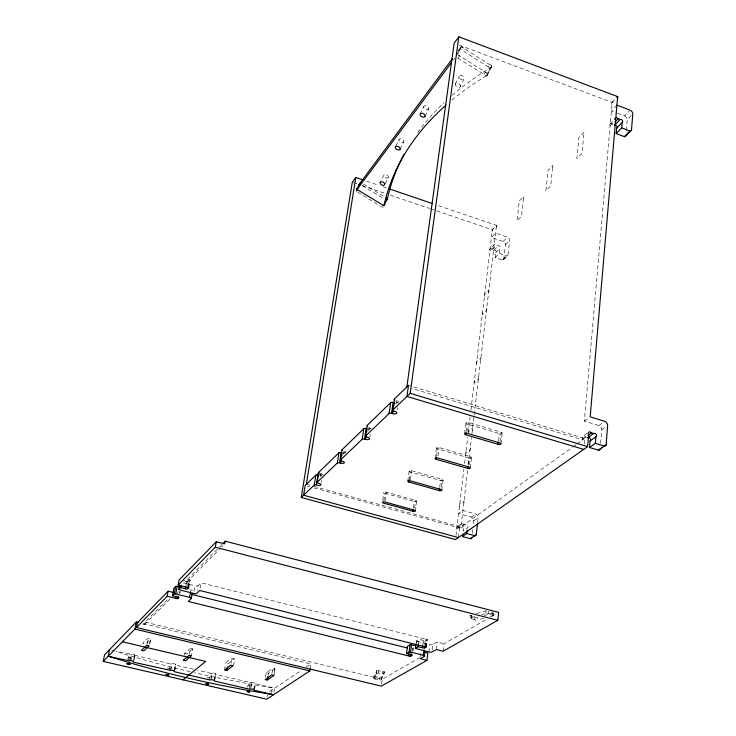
<?xml version="1.0" encoding="UTF-8"?>
<svg xmlns="http://www.w3.org/2000/svg" width="736" height="736" viewBox="0 0 736 736"><rect width="100%" height="100%" fill="white"/><g stroke="black" fill="none" stroke-linecap="round" stroke-linejoin="round"><path stroke-width="0.55" stroke-dasharray="3.68 2.76" d="M490.056 616.492L493.442 615.526L487.02 613.116L481.62 614.652M493.442 615.646L493.626 612.766M600.613 443.339L601.726 429.76A3.984 3.211 53.3 0 0 598.819 425.555L584.356 421.112L610.116 125.801A1.831 1.362 45.5 0 1 610.3 123.676A1.886 0.653 -68.7 0 1 610.484 121.55L612.159 102.424L617.633 96.6M626.345 130.419L627.219 119.692L632.794 113.97M134.596 654.856L133.06 661.82L134.541 654.976A1.766 0.478 10.2 0 0 133.262 654.184A1.766 0.478 10.2 0 0 131.164 654.184L115.911 651.112M188.03 587.852L189.097 580.98L190.238 580.198L187.45 579.342L186.972 581.909L185.003 581.422M587.208 433.292L583.032 436.301A2.006 1.628 53.3 0 0 582.811 438.849L582.719 439.898L412.381 388.562M584.191 443.946L584.66 438.518L409.584 385.673M488.594 613.695L488.87 611.055M491.961 614.983L492.246 612.352L490.562 611.699M492.246 615.922L492.439 613.281L493.727 613.014M500.029 441.885L501.096 432.188L468.712 422.538A2.006 0.865 6.6 0 0 466.063 422.712A2.006 0.865 6.6 0 0 467.029 423.964L499.358 433.578A1.996 0.856 6.1 0 0 502.007 433.412A1.996 0.856 6.1 0 0 501.096 432.188M501.032 443.762L502.21 432.998M485.824 613.474L486.11 610.751M474.996 617.191C481.97 617.026 473.487 624.79 474.996 617.164L470.175 615.351L470.994 614.965M498.52 441.103L499.358 433.578M477.673 522.174L478.179 517.647A3.432 2.935 54 0 0 475.704 513.995L462.907 510.398L458.629 513.544L471.362 517.114A3.413 2.916 54 0 1 473.828 520.748L473.055 527.51M503.792 259.256L507.996 254.996L509.643 240.46A3.183 2.512 45.3 0 0 507.343 237.13L495.586 233.128L491.455 237.489L503.166 241.454A3.165 2.502 45.3 0 1 505.448 244.766L503.792 259.256A1.582 1.26 45.6 0 1 502.366 260.056L495.107 257.637L495.678 252.779A1.592 1.26 45.2 0 0 495.908 250.866A1.592 1.26 45.2 0 0 493.893 250.194L492.108 249.596A1.592 1.26 45.1 0 0 490.093 248.915A1.601 0.506 -71.2 0 1 490.323 247.011L492.366 229.77L496.496 225.382L436.972 205.123M474.711 619.767L469.973 618.084L470.166 615.241M469.872 617.844L471.123 617.587L471.417 614.974M471.353 618.498L471.647 615.894M472.411 533.14L472.926 528.632M495.107 257.637L499.284 253.368L499.845 248.492A1.592 1.27 45.2 0 0 500.066 246.569A1.592 1.27 45.2 0 0 498.051 245.888L496.257 245.29A1.601 1.27 45.1 0 0 494.233 244.61L489.808 249.154M458.39 537.574L459.522 528.016L572.516 447.194M468.087 464.186L468.823 457.939A1.914 0.791 6.6 0 0 471.353 457.801A1.914 0.791 6.6 0 0 470.433 456.66L439.107 447.543A1.932 0.8 7.2 0 0 436.577 447.69A1.932 0.8 7.2 0 0 437.543 448.85L468.823 457.939M467.599 470.589L461.592 521.576A1.72 0.607 -74.6 0 1 461.325 523.811A1.73 1.481 54.1 0 0 461.058 526.056L460.957 526.994L312.975 486.156M468.271 464.904L471.482 437.607M471.951 433.651L474.03 415.996M474.168 414.865L494.003 246.532A1.601 1.27 45.1 0 1 494.233 244.61A1.61 0.506 -71.2 0 0 494.454 242.687L496.496 225.382A1.61 0.506 -71 0 0 495.521 226.421M469.458 464.996L470.433 456.66M470.286 468.041L471.509 457.617M464.609 433.725L465.906 422.915M466.127 431.517L467.029 423.964M467.682 431.195L468.712 422.538M456.026 535.403L456.78 529.129A1.72 1.472 54.1 0 1 457.038 526.893A1.711 0.598 -74.6 0 1 457.304 524.667L463.901 469.191M464.582 463.505L467.71 437.156M468.225 432.796L470.12 416.88M470.93 410.053L489.863 250.838A1.592 1.26 45.1 0 1 490.093 248.915A1.601 0.506 -71.2 0 0 491.059 247.912M443.127 651.213L444.01 643.77L486.735 619.234M432.225 649.86L432.869 644.57L437.212 642.059L444.01 643.77M436.31 649.511L437.212 642.059M424.801 644.442L425.463 639.106L201.13 582.783L198.039 585.773L197.23 590.143M425.058 646.898L425.758 640.348L427.23 639.694L425.463 639.106M425.491 647.422L426.411 639.97M426.227 646.99L427.147 639.529M426.319 647.156L427.23 639.694M428.876 651.986L429.787 644.58A2.594 0.791 7.2 0 0 432.869 644.57M418.425 644.616L419.088 639.299L424.405 640.734L425.758 640.348M439.705 487.232L440.542 480.507A1.849 0.736 7.1 0 0 442.962 480.387A1.849 0.736 7.1 0 0 442.042 479.32L411.7 470.681A1.858 0.745 7.6 0 0 409.28 470.801A1.858 0.745 7.6 0 0 410.256 471.896L440.542 480.507M441.057 487.177L442.042 479.32M420.523 656.604L421.167 651.388M441.848 490.314L443.1 480.222M422.823 644.616L423.347 640.366M436.623 456.173L437.543 448.85M412.224 651.286L413.062 647.57M413.025 651.029L413.42 647.882M438.04 455.915L439.107 447.543M416.162 643.08L416.493 640.863L419.088 639.299M416.843 643.531L417.11 641.406L416.493 640.863M435.105 458.335L436.43 447.874M413.42 507.987L414.276 501.464A1.776 0.681 7.5 0 0 416.594 501.363A1.776 0.681 7.5 0 0 415.674 500.36L386.262 492.154A1.785 0.69 7.9 0 0 383.944 492.264A1.785 0.69 7.9 0 0 384.919 493.286L414.276 501.464M414.672 507.978L415.674 500.36M415.444 510.996L416.723 501.207M381.524 679.806L381.579 677.295L384.468 671.784L376.694 670.496L376.528 673.201L373.805 678.785L381.248 680.018L381.625 677.313M407.799 481.114L409.152 470.976M376.271 672.98L382.223 673.624L382.536 671.296M381.552 684.158L382.214 679.245L419.916 657.598M409.207 479.771L410.256 471.896M381.266 679.595L383.695 674.351L384.008 672.023M383.695 674.351L384.468 671.784M410.495 479.697L411.7 470.681M375.645 679.172L375.958 676.872L381.828 677.506M376.528 673.201L376.584 670.662M378.414 673.008L378.727 670.689M379.408 679.779L379.721 677.479M373.732 678.693L374.063 676.31L376.841 670.873M374.182 678.463L374.495 676.163M396.023 403.806L396.327 401.626M382.757 500.075L383.824 492.43M383.852 500.931L384.919 493.286M397.256 409.805L397.56 407.624M385.038 500.903L386.262 492.154M368.644 430.992L369.27 426.77A2.935 1.242 8.4 0 1 371.073 427.966M369.849 436.733L370.153 434.626M310.141 668.923L310.896 663.973L142.986 623.604M343.638 454.094L343.951 452.051M321.319 482.558L321.669 480.36M320.252 476.818L320.767 473.515L319.783 473.239M273.82 692.576L274.528 688.206L255.364 683.726L253.902 682.419L250.277 682.539L215.979 674.516L215.473 673.909A1.73 0.46 9.4 0 0 214.314 673.155A1.73 0.46 9.4 0 0 212.198 673.146L210.827 679.908M267.067 697.038L267.416 694.876M271.915 673.753L272.835 668.076L274.822 668.251L274.022 675.335M274.326 673.146L275.117 668.527M271.51 693.174L272.394 687.709A387.633 128.322 9 0 1 194.442 672.686M265.457 677.276L266.248 672.713L272.835 668.076M268.079 675.482L268.447 673.238L275.062 668.61M253.672 689.926L254.794 683.302M253.984 689.632L255.07 683.054M254.546 689.227L255.456 683.744M247.738 687.194C247.167 681.214 255.659 687.958 248.096 685.014M249.173 689.117L250.277 682.539M250.829 686.936L251.565 682.548M250.672 688.988L251.767 682.401M233.073 665.657C237.737 654.608 230.414 657.846 225.731 663.219C228.942 665.611 231.674 659.631 234.26 658.812M173.889 671.342L175.324 664.516A1.748 0.469 9.8 0 0 174.11 663.743A1.748 0.469 9.8 0 0 171.994 663.743L170.54 663.89L134.375 655.187M224.554 669.99L225.777 663.145M231.104 663.246L231.95 658.361M209.539 679.898L210.717 673.284L197.69 670.238M211.02 679.76L212.198 673.146M214.093 680.717L215.28 674.056M214.305 680.524L215.538 673.799M215.206 678.923L215.979 674.516M200.109 588.276L201.13 582.783M189.299 654.378L190.394 648.48L192.574 648.747L191.461 655.822M194 591.302L195.012 585.838A2.732 0.865 10 0 0 198.039 585.773M184.258 655.445L184.662 653.421L190.394 648.48M170.559 670.542L171.819 663.89M170.743 670.395L171.994 663.743M186.972 586.141L188.223 579.536M188.057 586.472L189.097 580.98M188.517 586.022L189.548 580.52M188.793 587.981L190.238 580.281M174.073 671.168L175.38 664.406M175.058 669.567L175.886 665.142L175.14 664.746M190.606 591.946L191.01 589.775A2.705 0.837 10 0 1 192.685 590.999M179.225 593.52L179.63 591.358M179.888 593.29L180.302 591.128M169.28 670.542L170.54 663.89M185.904 585.433L186.732 581.035L182.988 580.097M177.698 593.648L178.103 591.486M149.518 643.926C153.852 634.708 145.139 638.609 142.876 643.531C145.664 646.208 148.497 640.081 150.484 638.986L149.169 645.822M146.988 644.359L148.148 638.434M134.274 660.072L135.157 655.61M142.563 624.027L144.633 624.524L145.102 622.15L169.133 597.862M127.797 659.272L128.322 656.944A1.757 0.469 10.2 0 1 130.051 656.908L130.493 657A1.757 0.469 10.2 0 1 131.689 657.671L131.247 659.888M128.386 661.029L129.72 654.341M129.665 661.029L130.999 654.341M129.83 660.873L131.164 654.184M189.272 581.219L186.806 581.09M451.904 100.078A482.77 285.292 13.4 0 1 486.386 75.808L491.731 65.936L491.114 65.081L489.514 64.538L487.904 66.599L461.987 50.204C459.457 46.258 457.709 51.851 457.222 53.912M486.386 75.808L491.731 65.936L461.316 46.681L458.997 49.156M460.359 86.462A2.778 1.868 27.5 0 0 459.154 83.913L458.519 83.554A2.778 1.868 27.5 0 0 455.437 83.932A2.778 1.868 27.5 0 0 456.532 86.692L457.157 87.05A2.778 1.868 27.5 0 0 460.092 86.876L464.094 78.743A2.769 1.877 27.6 0 0 462.907 76.194L462.282 75.836A2.769 1.877 27.6 0 0 459.19 76.213A2.769 1.877 27.6 0 0 460.276 78.982L460.902 79.341A2.769 1.877 27.6 0 0 463.836 79.157L464.094 78.743M455.326 84.152L459.08 76.434M457.958 53.498L461.316 46.681L463.551 48.098L461.987 50.204M424.985 116.334L428.711 108.79A2.668 1.748 28 0 0 427.506 106.37L426.898 106.021A2.668 1.748 28 0 0 423.964 106.352A2.668 1.748 28 0 0 425.077 108.974L425.675 109.324A2.668 1.748 28 0 0 428.472 109.176L428.711 108.79M400.09 149.187L403.76 141.8A2.585 1.628 28 0 0 402.555 139.509L401.966 139.178A2.585 1.628 28 0 0 399.17 139.454A2.585 1.628 28 0 0 400.283 141.938L400.862 142.269A2.585 1.628 28 0 0 403.53 142.168L403.76 141.8M385.14 183.706L388.277 177.385A2.493 1.518 27.7 0 0 387.099 175.214L386.529 174.901A2.493 1.518 27.7 0 0 383.971 174.966L380.162 182.528M420.127 114.098L423.862 106.564M395.858 146.105L399.078 139.647M184.662 653.421L186.935 653.954L192.731 648.94M491.703 65.844L491.795 67.077L489.33 69.819L490.176 69.129L490.084 67.905L487.904 66.599M487.131 75.431C491.298 66.01 487.692 80.334 484.159 74.41L457.369 57.914M460.561 47.049L460.414 48.502L458.85 50.609M388.277 177.385L388.065 177.716A2.493 1.518 27.7 0 1 385.508 177.781L384.937 177.468A2.493 1.518 27.7 0 1 383.76 175.306M131.689 657.671L131.615 657.782A1.757 0.469 10.2 0 1 129.656 657.782A1.757 0.469 10.2 0 1 128.239 657.055M457.893 51.281L461.316 46.681M453.385 59.975L454.747 58.144M458.151 57.988L459.715 55.89L458.096 55.338M266.193 672.796L268.447 673.238M484.159 74.41C485.272 69.883 486.634 75.127 488.75 73.379M489.983 69.451L491.611 67.39M616.897 105.193L611.414 110.98L616.464 112.875M609.988 123.924L615.489 118.192M489.863 250.838L494.003 246.532M610.116 125.801L613.263 122.526M492.108 249.596L496.257 245.29M493.893 250.194L498.051 245.888M503.166 241.454L507.343 237.13M617.476 113.252L624.56 115.902L629.326 110.98M495.678 252.779L500.048 248.345M505.448 244.766L509.643 240.46M502.366 260.056L506.561 255.806A1.592 1.27 45.6 0 0 507.996 254.996M503.544 259.753L507.748 255.502M187.45 579.342L218.785 547.676M219.586 546.866L221.996 544.428M144.633 624.524L170.255 598.736M186.972 581.909L220.708 547.961M221.508 547.152L223.109 545.532M584.356 421.112L589.352 417.441M457.038 526.893L461.325 523.811A1.73 1.481 54.1 0 1 463.533 524.418L465.483 524.961A1.73 1.481 54.2 0 1 467.682 525.568A1.73 1.481 54.2 0 1 467.424 527.813L463.1 530.877A1.72 1.472 54.3 0 0 463.367 528.641A1.72 1.472 54.3 0 0 461.178 528.034L459.236 527.5A1.72 1.472 54.1 0 0 457.038 526.893A1.711 0.598 -74.6 0 0 458.04 526.176M471.362 517.114L475.704 513.995M598.819 425.555L603.042 422.519M456.78 529.129L463.533 524.418M582.811 438.849L586.15 436.448M573.454 446.531L576.251 444.526M577.19 443.854L584.66 438.518M461.178 528.034L465.483 524.961M473.828 520.748L478.179 517.647M601.726 429.76L605.958 426.751M269.459 691.582L300.638 670.809M306.231 667.074L310.896 663.973M412.004 648.517L412.62 648.149M491.703 616.382L496.671 613.53M383.116 207.11L381.542 207.009M476.661 613.502L486.11 610.843M471.123 617.587L475.327 616.418M484.03 615.618L492.439 613.281M483.745 618.24L477.434 620.071M211.913 673.32L210.717 673.284M382.223 673.624L384.155 674.112M375.912 676.881L374.044 676.393M111.66 650.118L114.853 650.863M193.347 669.226L175.886 665.142M145.102 622.15L382.214 679.245M183.236 582.894L195.012 585.838M417.11 641.406L429.787 644.58M306.351 484.325L311.871 485.852M307.372 486.073L309.58 486.689M313.987 487.904L459.522 528.016M320.243 474.518L322.202 475.06M343.519 452.097L345.534 452.668M368.616 427.929L370.705 428.536M395.756 401.782L397.918 402.426M587.733 437.718L585.525 437.055A2.006 1.628 53.3 0 0 583.032 436.301M499.284 253.368L506.561 255.806M353.39 182.629L357.733 184.101M362.075 185.573L385.958 193.678M390.301 195.15L429.392 208.408M430.477 208.776L492.366 229.77A1.601 0.497 -71.1 0 1 493.332 228.74M366.62 181.166L378.525 185.224M382.858 186.696L387.182 188.168M459.522 45.209L612.159 102.424A1.886 0.644 -68.5 0 1 613.438 101.053M357.816 192.206L380.981 206.512M363.602 184.101L384.542 196.788M362.37 185.647L384.312 198.941M457.47 54.473L488.005 73.756M356.785 192.041L356.141 191.48M612.573 124.513A1.831 1.362 45.5 0 0 610.3 123.676A1.886 0.653 -68.7 0 0 611.588 122.332M611.975 104.512A1.886 0.644 -68.5 0 1 612.159 102.424M417.744 132.452A481.335 286.46 13.3 0 1 444.112 102.626M452.226 95.303A481.335 286.46 13.3 0 1 490.112 67.997M624.56 115.902A3.643 2.686 45.7 0 1 627.219 119.692M190.293 671.729A387.633 128.322 9 0 1 116.021 651.489M496.496 225.382A1.61 0.506 -71 0 1 496.276 227.277M492.145 231.665A1.601 0.497 -71.1 0 1 492.366 229.77M494.233 244.61A1.61 0.506 -71.2 0 1 493.258 245.622M461.325 523.811A1.72 0.607 -74.6 0 1 460.313 524.538M322.055 475.318A2.723 1.067 9 0 1 320.316 475.52M320.767 473.515A2.723 1.067 9 0 1 322.534 474.858M344.098 451.021A2.824 1.15 8.7 0 1 345.718 452.723M344.871 453.1A2.824 1.15 8.7 0 1 342.829 453.1M370.889 428.591A2.935 1.242 8.4 0 1 367.853 429.005M396.483 400.531A3.054 1.343 8 0 1 398.323 401.81A3.054 1.343 8 0 1 397.155 402.932M396.474 403.034A3.054 1.343 8 0 1 395.71 403.034M488.594 292.422A1.628 0.524 -71.7 0 0 488.833 290.444A1.628 0.524 -71.7 0 0 487.848 291.419L485.64 293.609A1.619 0.524 -71.7 0 0 484.665 294.575A1.619 0.524 -71.7 0 0 484.426 296.534M486.708 308.421A1.628 0.534 -71.9 0 1 486.478 310.408A1.628 0.534 -71.9 0 1 485.493 311.365L483.276 313.508A1.628 0.524 -71.9 0 1 482.301 314.456A1.628 0.524 -71.9 0 1 482.54 312.469M472.337 430.413A1.674 0.57 -73.3 0 0 472.586 428.278A1.674 0.57 -73.3 0 0 471.583 429.116L469.338 430.983A1.674 0.57 -73.4 0 0 468.243 432.078M470.295 447.7A1.684 0.58 -73.6 0 1 470.046 449.852A1.684 0.58 -73.6 0 1 469.044 450.662L466.79 452.484A1.674 0.57 -73.6 0 1 465.796 453.284A1.674 0.57 -73.6 0 1 466.044 451.14M459.439 506.754A1.702 0.589 -74.3 0 1 459.696 504.546A1.702 0.589 -74.3 0 1 460.699 503.801L462.962 502.108A1.711 0.598 -74.3 0 1 463.974 501.354A1.711 0.598 -74.3 0 1 463.717 503.571M476.422 363.906A1.647 0.543 -72.5 0 1 476.661 361.873A1.647 0.543 -72.5 0 1 477.646 360.971L479.872 358.938A1.647 0.552 -72.5 0 1 480.866 358.027A1.647 0.552 -72.5 0 1 480.626 360.079M478.667 376.703A1.656 0.552 -72.7 0 1 478.418 378.773A1.656 0.552 -72.7 0 1 477.425 379.656L475.189 381.644A1.647 0.552 -72.7 0 1 474.205 382.527A1.647 0.552 -72.7 0 1 474.453 380.466M583.814 134.394L582.24 151.046A1.812 0.616 -69.4 0 1 582.038 153.116A1.812 0.616 -69.4 0 1 580.833 154.376L578.128 157.191A1.803 0.616 -69.4 0 1 576.932 158.433A1.803 0.616 -69.4 0 1 577.134 156.372L578.726 139.785A1.803 0.607 -69.3 0 1 578.928 137.752A1.803 0.607 -69.3 0 1 580.115 136.482L582.811 133.621A1.812 0.607 -69.2 0 1 584.016 132.342A1.812 0.607 -69.2 0 1 583.814 134.394M552.561 167.55L550.887 183.77A1.739 0.58 -70 0 1 550.684 185.785A1.739 0.58 -70 0 1 549.562 186.953L547.05 189.575A1.73 0.57 -70.1 0 1 545.937 190.734A1.73 0.57 -70.1 0 1 546.149 188.729L547.832 172.574A1.73 0.57 -69.9 0 1 548.044 170.586A1.73 0.57 -69.9 0 1 549.148 169.409L551.65 166.741A1.739 0.57 -69.9 0 1 552.773 165.554A1.739 0.57 -69.9 0 1 552.561 167.55M523.452 198.435L521.704 214.24A1.674 0.543 -70.6 0 1 521.484 216.209A1.674 0.543 -70.6 0 1 520.444 217.304L518.098 219.742A1.665 0.543 -70.7 0 1 517.058 220.828A1.665 0.543 -70.7 0 1 517.279 218.868L519.036 203.127A1.656 0.534 -70.5 0 1 519.257 201.186A1.656 0.534 -70.5 0 1 520.288 200.091L522.624 197.598A1.665 0.534 -70.5 0 1 523.673 196.494A1.665 0.534 -70.5 0 1 523.452 198.435M167.284 667.819C169.841 670.275 171.948 667.11 167.284 667.819M207.12 677.092C209.558 679.503 211.784 676.402 207.12 677.092"/><path stroke-width="1.1" d="M604.394 446.062L606.096 444.894L607.651 425.546A4.011 3.229 53.2 0 0 604.725 421.314L590.18 416.824L615.618 120.078A1.84 1.362 45.6 0 1 615.802 117.935A1.84 1.362 45.6 0 1 618.084 118.781L620.098 119.536A1.84 1.362 45.7 0 1 622.371 120.382A1.84 1.362 45.7 0 1 622.187 122.516L621.736 127.935L616.198 133.621L624.34 136.611A1.831 1.352 46 0 0 625.904 135.774L629.896 131.744M600.07 449.291A2.006 1.619 54 0 1 598.414 450.165L589.453 447.479L595.341 443.348L595.884 436.844A2.015 1.628 53.4 0 0 596.105 434.286A2.015 1.628 53.4 0 0 593.602 433.532L591.385 432.86A2.015 1.628 53.3 0 0 588.874 432.096A2.015 1.628 53.3 0 0 588.653 434.654L587.632 446.632L455.529 539.58L301.254 497.453L352.305 182.252L355.801 177.486L363.372 180.062M589.453 447.479L590.005 441.011A2.006 1.619 53.4 0 0 590.217 438.472A2.006 1.619 53.4 0 0 587.733 437.718L593.602 433.532M616.198 133.621L616.658 128.22A1.831 1.352 45.7 0 0 616.98 126.316A1.831 1.352 45.7 0 0 614.974 125.129M425.104 645.674L424.7 648.158L418.158 646.742L415.5 648.444L428.876 651.986A2.604 0.773 7.3 0 0 431.968 651.976L436.31 649.511L443.127 651.213L497.83 620.319L498.658 612.389L225.216 541.181L222.806 543.619M498.171 444.332L465.741 434.764A2.015 0.856 6.7 0 1 464.766 433.522A2.015 0.856 6.7 0 1 467.424 433.357L499.91 442.962A2.006 0.846 6.1 0 1 500.83 444.176A2.006 0.846 6.1 0 1 498.171 444.332L498.401 442.18M474.518 535.836L476.256 534.63L477.544 523.305M471.896 537.648A1.72 1.472 54.9 0 1 470.322 538.706L462.438 536.544L466.762 533.517L467.158 530.095M467.599 468.354A1.923 0.782 6.7 0 0 470.138 468.225A1.923 0.782 6.7 0 0 469.209 467.084L437.782 458.013A1.932 0.791 7.2 0 0 435.243 458.151A1.932 0.791 7.2 0 0 436.218 459.31L467.599 468.354L467.838 466.274M462.438 536.544L462.705 534.281M465.741 434.764L465.998 432.602M424.506 652.216L427.846 653.044L426.954 660.348L420.265 658.692L424.433 656.291L424.948 652.096M418.158 646.742L418.425 644.616M439.282 490.599A1.849 0.727 7.1 0 0 441.71 490.48A1.849 0.727 7.1 0 0 440.781 489.422L410.348 480.82A1.858 0.736 7.6 0 0 407.928 480.939A1.858 0.736 7.6 0 0 408.903 482.025L439.282 490.599L439.567 488.354M422.427 647.809L422.694 645.684M424.433 656.291A2.576 0.764 7.3 0 0 423.228 655.233L423.872 649.98M192.28 593.17L191.268 598.58L188.324 601.441L409.391 656.135L410.366 656.245L410.633 654.157M410.366 656.245L411.139 656.07L411.341 653.743M436.218 459.31L436.485 457.212M415.555 648.287L416.088 644.046M411.111 655.877L412.473 655.141L406.539 653.614L407.477 646.272L410.467 644.653L415.739 645.785M406.539 653.614L409.078 652.114L410.016 644.745M408.765 655.877L408.977 653.752M423.228 655.233L410.605 652.105L411.544 644.736M412.997 511.253A1.785 0.672 7.5 0 0 415.316 511.152A1.785 0.672 7.5 0 0 414.386 510.158L384.891 501.998A1.794 0.681 7.9 0 0 382.573 502.099A1.794 0.681 7.9 0 0 383.548 503.111L412.997 511.253L413.282 509.073M408.903 482.025L409.207 479.771M301.254 497.453L314.281 485.024A1.812 0.699 9 0 1 316.37 484.914L317.363 485.19A2.723 1.049 9 0 0 320.822 485.015A2.723 1.049 9 0 0 319.203 483.432L318.21 483.156A1.822 0.708 9 0 1 317.234 482.2L337.346 462.981A1.886 0.754 8.7 0 1 339.535 462.861L340.556 463.146A2.834 1.132 8.7 0 0 344.172 462.944A2.834 1.132 8.7 0 0 342.544 461.26L341.522 460.966A1.895 0.764 8.7 0 1 340.529 459.945L362.222 439.208A1.96 0.81 8.4 0 1 364.513 439.07L365.571 439.374A2.944 1.224 8.4 0 0 369.352 439.134A2.944 1.224 8.4 0 0 367.715 437.34L366.657 437.028A1.969 0.819 8.4 0 1 365.663 435.933L389.132 413.503A2.033 0.883 8 0 1 391.534 413.338L392.628 413.66A3.064 1.325 8 0 0 396.594 413.384A3.064 1.325 8 0 0 394.956 411.452L393.861 411.13A2.042 0.892 7.9 0 1 392.858 409.952L410.219 393.355L458.822 36.8L617.633 96.6L615.986 115.81A1.895 0.662 -68.6 0 1 615.977 117.475A1.895 0.662 -68.6 0 1 614.882 119.25M406.879 386.906L454.149 43.194L458.822 36.8M392.858 409.952L394.395 399.013L408.489 385.342L406.971 396.456L583.712 449.383M392.628 413.66L393.401 408.213M393.705 406.033L394.165 402.767L393.07 402.445A2.033 0.892 8 0 0 390.678 402.62L367.218 425.353L365.663 435.933M389.132 413.503L390.678 402.62M391.534 413.338L393.07 402.445M364.513 439.07L366.068 428.527L367.126 428.83M365.571 439.374L366.197 435.16M366.657 431.995L366.97 429.888M362.222 439.208L363.786 428.674A1.95 0.819 8.4 0 1 366.068 428.527M138.543 622.536L136.316 622.003L104.576 654.746L103.206 661.379L266.717 699.2L309.838 670.901L310.141 668.923M337.346 462.981L338.919 452.778A1.877 0.764 8.7 0 1 341.099 452.649L342.12 452.934M339.535 462.861L341.099 452.649M340.529 459.945L342.093 449.696L363.786 428.674M340.556 463.146L341.081 459.742M341.596 456.338L341.946 454.066M314.281 485.024L315.854 475.125A1.812 0.708 9 0 1 317.934 475.014L318.927 475.29M316.37 484.914L317.934 475.014M317.234 482.2L318.808 472.264L338.919 452.778M306.351 484.325L355.801 177.486M267.352 679.972L274.022 675.335L271.731 674.884L265.208 679.705L267.352 679.972L267.895 676.605M226.835 670.441L233.073 665.657L230.764 665.197L224.581 670.082L226.835 670.441L227.424 667.055M225.216 541.181L224.719 543.913L216.292 541.724L179.096 579.94L178.112 585.083L188.793 587.944L186.889 589.177L180.596 587.558L178.876 589.665L193.596 593.483A2.742 0.846 10 0 0 196.622 593.428L199.704 590.474L426.291 647.073L424.838 647.8M178.112 585.083L215.289 547.216L216.292 541.724M187.708 588.717L188.057 586.472M191.268 598.58A2.705 0.828 10 0 0 189.584 597.365L190.606 591.946M426.954 660.348L381.294 686.127L136.436 627.523L167.173 596.224L177.468 598.764L178.121 598.58L178.37 596.114M180.596 587.558L181.01 585.359M185.279 588.726L185.693 586.528M177.965 598.276L179.041 597.485L172.463 595.755L173.908 588.174L176.005 586.261L180.375 587.126M172.463 595.755L174.239 593.961L175.692 586.362M189.584 597.365L175.738 593.934L177.183 586.334M175.656 598.313L176.06 596.16M178.774 589.398L179.602 585.019M167.173 596.224L168.148 591.183L173.659 592.544M103.206 661.379L134.9 629.096L136.316 622.003M136.436 627.523L137.384 622.776L168.148 591.183M109.535 649.621L108.164 656.328L129.83 660.873A1.766 0.469 10.2 0 1 131.937 660.873A1.766 0.469 10.2 0 1 133.216 661.664L133.832 662.299L170.743 670.395A1.748 0.46 9.8 0 1 172.859 670.404A1.748 0.46 9.8 0 1 174.073 671.168L174.644 671.784L209.539 679.898L213.146 679.779L214.811 681.122L249.173 689.117L252.807 689.006L254.279 690.294L273.47 694.766M356.417 190.026L359.508 183.917L452.428 58.65M356.666 189.373C359.334 187.809 358.441 183.31 360.98 182.298M358.662 185.573L359.84 183.991M356.583 190.127L451.343 62.726M383.53 205.574C386.897 202.069 383.208 208.15 381.956 204.525L359.039 190.661C357.42 191.102 355.976 188.241 357.926 187.79M614.928 122.056L618.084 118.781M614.569 125.249L620.098 119.536M616.658 128.22L622.187 122.516M624.34 136.611L629.924 130.962A1.84 1.362 46 0 0 631.497 130.125L632.794 113.97A3.662 2.696 45.7 0 0 630.117 110.161L616.897 105.193M315.854 475.125L305.173 485.466L303.6 495.218L458.39 537.574M182.988 679.834L205.684 661.425L122.443 641.783M588.036 435.252L591.385 432.86M590.005 441.011L595.884 436.844M470.322 538.706L474.683 535.688A1.73 1.481 54.8 0 0 476.256 534.63M598.414 450.165L604.357 446.053A2.015 1.628 53.9 0 0 606.096 444.894M600.144 448.997L601.846 447.828M174.239 593.961L175.738 593.934M409.078 652.114L410.605 652.105M386.621 200.229L387.559 199.226L386.639 197.607M134.9 629.096L309.838 670.901M191.958 594.458L407.422 647.974M215.289 547.216L497.83 620.319M466.762 533.517L474.683 535.688M317.317 473.699L319.268 474.242M595.341 443.348L604.357 446.053M410.219 393.355L587.632 446.632M389.344 188.904L432.639 203.642M621.736 127.935L629.924 130.962M617.108 96.766A1.895 0.653 -68.4 0 1 617.798 96.913A1.895 0.653 -68.4 0 1 617.458 98.698M271.336 694.269A388.47 126.794 9 0 1 110.437 656.862M404.018 154.247A481.335 286.46 13.3 0 0 387.449 198.545L383.925 205.712A482.77 285.292 13.4 0 1 446.016 105.11M319.065 472.898A1.822 0.718 9 0 1 318.808 472.264M394.827 399.952A2.042 0.902 7.9 0 1 394.395 399.013M342.553 450.506A1.886 0.773 8.7 0 1 342.093 449.696M367.669 426.218A1.96 0.828 8.4 0 1 367.218 425.353M141.524 650.376L143.833 650.928L149.123 645.73L146.795 645.352L141.524 650.376M183.402 660.229L185.674 660.762L191.424 655.73L189.124 655.353L183.402 660.229M380.3 182.28L380.162 182.528A2.502 1.509 27.6 0 0 381.349 184.69L381.92 185.003A2.502 1.509 27.6 0 0 384.486 184.948L384.689 184.616A2.502 1.509 27.6 0 0 383.502 182.454L382.941 182.132A2.502 1.509 27.6 0 0 380.365 182.197L380.3 182.28M400.09 149.187L399.869 149.546A2.585 1.619 28 0 1 397.192 149.638L396.603 149.307A2.585 1.619 28 0 1 395.49 146.832A2.585 1.619 28 0 1 398.296 146.565L398.884 146.896A2.585 1.619 28 0 1 400.09 149.187M424.985 116.334L424.746 116.72A2.677 1.739 28 0 1 421.949 116.858L421.342 116.509A2.677 1.739 28 0 1 420.228 113.896A2.677 1.739 28 0 1 423.163 113.574L423.77 113.914A2.677 1.739 28 0 1 424.985 116.334M126.988 663.596L126.905 663.706A1.757 0.46 10.2 0 0 128.331 664.424A1.757 0.46 10.2 0 0 130.29 664.433L130.364 664.323A1.757 0.46 10.2 0 0 129.159 663.651L128.717 663.559A1.757 0.46 10.2 0 0 126.988 663.596M166.032 674.415C168.608 676.844 170.697 673.716 166.032 674.415M205.942 683.652C208.398 686.044 210.606 682.98 205.942 683.652M247.112 691.463C249.311 693.772 251.896 690.819 247.112 691.463"/></g></svg>
